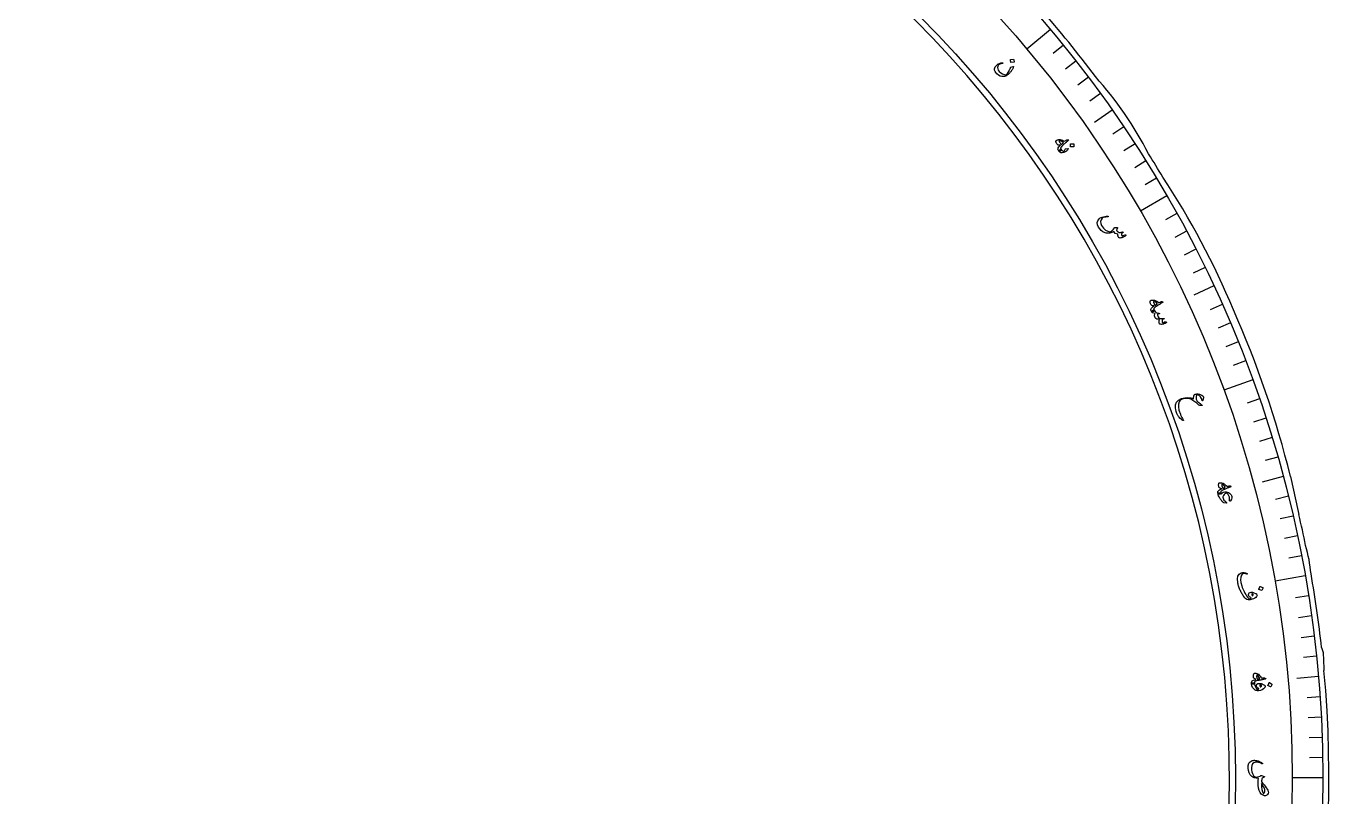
# Model space of a CAD drawing. Header units: millimetres. Extents: x -75 to 75, y -75 to 98.
# Drawn here: x -8.4 to 75, y -1.2 to 48.2 of the extents above; entities that cross this region are included whole.
import ezdxf

# ---------------------------------------------------------------- set-up
doc = ezdxf.new("R2010")
doc.units = ezdxf.units.MM
for name, color, linetype in [('CUT_INNER', 6, 'Continuous'), ('CUT_OUTER', 1, 'Continuous'), ('ENGRAVE', 7, 'Continuous'), ('ENGRAVE_FINE', 8, 'Continuous'), ('TEXT', 5, 'Continuous')]:
    doc.layers.add(name, color=color, linetype=linetype)

msp = doc.modelspace()

# ---------------------------------------------------------------- linework, layer by layer
at = {"layer": 'CUT_INNER'}
for centre, radius, start, end in [((0.0001, -0.0002), 68.6249, 92.275813, 359.648624), ((0.0006, 0.0002), 68.6244, 359.648245, 87.724729)]:
    msp.add_arc(centre, radius, start, end, dxfattribs=at)
at = {"layer": 'CUT_OUTER'}
for points in [[(72.5383, 19.3287), (73.0301, 17.0748), (73.0755, 16.8813)], [(74.5318, 8.365), (74.6286, 8.043), (74.6294, 8.04), (74.6296, 8.0369), (74.6711, 7.0132), (74.6826, 6.8932)]]:
    msp.add_lwpolyline(points, dxfattribs=at)
for centre, radius, start, end in [((0.2614, 0.2131), 74.6627, 36.80275, 41.087187), ((42.6073, 29.3011), 23.423, 27.141673, 41.89001), ((3.0977, 1.8945), 71.3689, 30.863839, 32.25808), ((21.6676, 10.3855), 51.1218, 22.553713, 33.372619), ((9.7494, 3.7478), 64.6932, 13.936284, 23.934411), ((1.6277, 0.3655), 73.3318, 11.431679, 13.01581), ((64.4164, 12.2278), 9.473, 5.112001, 16.383832), ((0.5955, 0.0843), 74.3986, 6.390391, 10.053483), ((0, 0), 75, 178.943758, 5.27344)]:
    msp.add_arc(centre, radius, start, end, dxfattribs=at)
at = {"layer": 'ENGRAVE'}
for points in [[(57.1603, 47.9632), (55.6562, 46.7011)], [(61.1231, 42.7988), (59.9742, 41.9944)], [(64.6207, 37.3087), (62.9202, 36.327)], [(67.6264, 31.5347), (66.3553, 30.942)], [(70.1175, 25.5207), (68.2724, 24.8491)], [(72.075, 19.3124), (70.7203, 18.9494)], [(73.4839, 12.9572), (71.5502, 12.6162)], [(74.3336, 6.5033), (72.9364, 6.3811)], [(74.6175, 0), (72.654, 0)]]:
    msp.add_lwpolyline(points, dxfattribs=at)
for radius in [74.6175, 72.654, 69.0075]:
    msp.add_circle((0, 0), radius, dxfattribs=at)
at = {"layer": 'ENGRAVE_FINE'}
for points in [[(57.9887, 46.9583), (57.3347, 46.4287)], [(58.7994, 45.9391), (58.1363, 45.421)], [(59.5922, 44.9059), (58.9201, 44.3995)], [(60.3668, 43.8591), (59.686, 43.3644)], [(61.8607, 41.7256), (61.1631, 41.255)], [(62.5795, 40.6396), (61.8738, 40.1813)], [(63.2792, 39.5413), (62.5656, 39.0953)], [(63.9597, 38.4309), (63.2384, 37.9974)], [(65.2619, 36.1753), (64.5259, 35.7673)], [(65.8833, 35.0308), (65.1403, 34.6357)], [(66.4847, 33.8756), (65.7349, 33.4936)], [(67.0658, 32.7102), (66.3094, 32.3413)], [(68.1665, 30.3497), (67.3977, 30.0074)], [(68.6858, 29.1554), (67.9112, 28.8266)], [(69.1841, 27.9522), (68.4039, 27.637)], [(69.6614, 26.7405), (68.8758, 26.439)], [(70.5522, 24.2931), (69.7566, 24.0191)], [(70.9655, 23.0581), (70.1651, 22.798)], [(71.3571, 21.816), (70.5523, 21.57)], [(71.7269, 20.5674), (70.918, 20.3354)], [(72.401, 18.0516), (71.5845, 17.848)], [(72.7051, 16.7853), (71.8851, 16.596)], [(72.9869, 15.5139), (72.1638, 15.3389)], [(73.2466, 14.2377), (72.4205, 14.0771)], [(73.6988, 11.6727), (72.8677, 11.5411)], [(73.8913, 10.3847), (73.058, 10.2676)], [(74.0613, 9.0936), (73.2261, 8.991)], [(74.2087, 7.7997), (73.3718, 7.7117)], [(74.4357, 5.2051), (73.5963, 5.1464)], [(74.5152, 3.9052), (73.6749, 3.8611)], [(74.572, 2.6041), (73.7311, 2.5747)], [(74.6061, 1.3023), (73.7648, 1.2876)]]:
    msp.add_lwpolyline(points, dxfattribs=at)
at = {"layer": 'TEXT'}
for points in [[(54.7883, 46.0643), (54.792, 46.064), (54.7956, 46.0621), (54.7991, 46.0588), (54.8024, 46.054), (54.8163, 46.0118), (54.8259, 45.969), (54.831, 45.9257), (54.8318, 45.8819), (54.8307, 45.8767), (54.8284, 45.8729), (54.8249, 45.8705), (54.8203, 45.8695), (54.6341, 45.8435), (54.6288, 45.8439), (54.6251, 45.8469), (54.6228, 45.8526), (54.6221, 45.861), (54.6215, 45.8683), (54.6203, 45.8795), (54.6185, 45.8947), (54.616, 45.9139), (54.6128, 45.9373), (54.6086, 45.9651), (54.6034, 45.9973), (54.5973, 46.0339), (54.597, 46.0391), (54.598, 46.0428), (54.6004, 46.0448), (54.6042, 46.0452)], [(54.7984, 45.5617), (54.7825, 45.5255), (54.765, 45.4886), (54.746, 45.4512), (54.7254, 45.4132), (54.7029, 45.3747), (54.6781, 45.3356), (54.6509, 45.296), (54.6215, 45.2559), (54.5911, 45.2172), (54.5596, 45.1807), (54.5268, 45.1462), (54.4927, 45.1138), (54.4574, 45.0833), (54.4207, 45.0548), (54.3826, 45.0282), (54.3431, 45.0035), (54.2992, 44.9804), (54.2558, 44.9624), (54.213, 44.9496), (54.1706, 44.942), (54.059, 44.9428), (53.9485, 44.9737), (53.839, 45.0347), (53.7303, 45.1258), (53.6634, 45.2015), (53.6166, 45.2778), (53.5901, 45.3549), (53.5837, 45.4328), (53.5974, 45.5071), (53.6281, 45.5766), (53.6761, 45.6412), (53.7413, 45.7009), (53.8203, 45.7525), (53.9053, 45.7915), (53.9961, 45.8178), (54.0928, 45.8314), (54.1054, 45.8312), (54.1146, 45.8284), (54.1204, 45.8232), (54.1228, 45.8154), (54.1223, 45.8059), (54.1166, 45.7985), (54.1056, 45.7931), (54.0894, 45.79), (53.9765, 45.7624), (53.8884, 45.7214), (53.825, 45.667), (53.7864, 45.5992), (53.7731, 45.5241), (53.7855, 45.4444), (53.8236, 45.3602), (53.8874, 45.2714), (53.982, 45.1788), (54.0839, 45.111), (54.1933, 45.068), (54.3102, 45.0497), (54.3135, 45.05), (54.3175, 45.0516), (54.3221, 45.0544), (54.3274, 45.0585), (54.366, 45.0944), (54.406, 45.142), (54.4474, 45.2015), (54.4903, 45.2728), (54.5108, 45.31), (54.5295, 45.345), (54.5464, 45.3779), (54.5615, 45.4086), (54.5747, 45.4372), (54.5856, 45.4636), (54.5945, 45.488), (54.6011, 45.5102), (54.605, 45.5213), (54.61, 45.5299), (54.616, 45.5359), (54.6231, 45.5395), (54.7829, 45.5901), (54.7937, 45.5913), (54.7999, 45.587), (54.8014, 45.5771), (54.7984, 45.5617)], [(58.3064, 40.9001), (58.3243, 40.8975), (58.3312, 40.8904), (58.3271, 40.8788), (58.3121, 40.8628), (58.3023, 40.8542), (58.2889, 40.842), (58.2718, 40.8264), (58.2511, 40.8072), (58.2266, 40.7845), (58.1977, 40.7582), (58.1647, 40.7283), (58.1275, 40.6949), (58.0909, 40.662), (58.0582, 40.6325), (58.0292, 40.6066), (58.0041, 40.5841), (57.9828, 40.5652), (57.9656, 40.5498), (57.9524, 40.5382), (57.9433, 40.5301), (57.8868, 40.4775), (57.847, 40.4308), (57.8238, 40.39), (57.8173, 40.3551), (57.8193, 40.3351), (57.8261, 40.3141), (57.8379, 40.292), (57.8545, 40.2688), (57.8618, 40.2534), (57.8624, 40.2381), (57.8563, 40.2228), (57.8434, 40.2076), (57.8254, 40.1929), (57.8056, 40.1801), (57.7842, 40.1694), (57.7611, 40.1606), (57.7399, 40.1553), (57.7226, 40.1535), (57.7091, 40.1554), (57.6995, 40.161), (57.6687, 40.2061), (57.65, 40.2504), (57.6432, 40.2939), (57.6486, 40.3366), (57.6678, 40.383), (57.7007, 40.4331), (57.7472, 40.4871), (57.8074, 40.545), (57.7493, 40.5403), (57.6997, 40.5423), (57.6586, 40.5508), (57.626, 40.5659), (57.6063, 40.5828), (57.5871, 40.6056), (57.5687, 40.6343), (57.5508, 40.6689), (57.5348, 40.7074), (57.5239, 40.7415), (57.518, 40.7711), (57.5172, 40.7963), (57.5213, 40.8201), (57.5295, 40.8397), (57.5416, 40.855), (57.5576, 40.8661), (57.5803, 40.8763), (57.6071, 40.8852), (57.638, 40.8928), (57.6731, 40.8992), (57.7092, 40.9042), (57.7388, 40.9072), (57.7618, 40.908), (57.7782, 40.9068), (57.8543, 40.8892), (57.9308, 40.8653), (58.0078, 40.8353), (58.0852, 40.799), (58.1166, 40.8244), (58.1439, 40.846), (58.1671, 40.8638), (58.1863, 40.8777), (58.2033, 40.8882), (58.2199, 40.8955), (58.2362, 40.8997), (58.2522, 40.9008)], [(58.1346, 40.3104), (58.275, 40.3361), (58.2917, 40.3371), (58.3012, 40.3324), (58.3034, 40.3221), (58.2983, 40.3062), (58.2764, 40.268), (58.2508, 40.2324), (58.2213, 40.1993), (58.188, 40.1687), (58.1507, 40.1405), (58.109, 40.1148), (58.0629, 40.0914), (58.0125, 40.0704), (57.9188, 40.0478), (57.8355, 40.0553), (57.7624, 40.0931), (57.6995, 40.161), (57.699, 40.1735), (57.7092, 40.1938), (57.7303, 40.222), (57.7622, 40.2581), (57.7809, 40.2751), (57.7982, 40.2863), (57.814, 40.2918), (57.8285, 40.2915), (57.836, 40.2885), (57.8428, 40.2837), (57.849, 40.2771), (57.8545, 40.2688), (57.889, 40.2223), (57.9274, 40.1877), (57.9697, 40.165), (58.0158, 40.1541), (58.0187, 40.1542), (58.0217, 40.1557), (58.0248, 40.1584), (58.0279, 40.1625), (58.0475, 40.1861), (58.0654, 40.2133), (58.0814, 40.244), (58.0957, 40.2783), (58.1016, 40.2904), (58.1101, 40.2998), (58.1211, 40.3064), (58.1346, 40.3104)], [(57.989, 40.7134), (57.9238, 40.7607), (57.8604, 40.7951), (57.7986, 40.8164), (57.7386, 40.8248), (57.7321, 40.8235), (57.7277, 40.8202), (57.7254, 40.8149), (57.7251, 40.8075), (57.7301, 40.7842), (57.738, 40.7607), (57.7487, 40.737), (57.7623, 40.7131), (57.7787, 40.6889), (57.798, 40.6645), (57.8202, 40.6399), (57.8453, 40.6151), (57.8498, 40.6117), (57.8555, 40.6088), (57.8624, 40.6064), (57.8706, 40.6046), (57.8839, 40.6155), (57.8977, 40.6272), (57.9119, 40.6396), (57.9264, 40.6528), (57.9415, 40.6668), (57.9569, 40.6816), (57.9727, 40.6971), (57.989, 40.7134)], [(58.6402, 40.6378), (58.6439, 40.6371), (58.6473, 40.6349), (58.6504, 40.6313), (58.6533, 40.6262), (58.6631, 40.583), (58.6686, 40.5396), (58.6696, 40.4962), (58.6662, 40.4526), (58.6646, 40.4475), (58.662, 40.4439), (58.6583, 40.4418), (58.6536, 40.4413), (58.466, 40.4324), (58.4608, 40.4333), (58.4574, 40.4366), (58.4557, 40.4425), (58.4558, 40.4509), (58.4558, 40.4582), (58.4557, 40.4695), (58.4553, 40.4848), (58.4547, 40.5041), (58.4537, 40.5276), (58.4521, 40.5556), (58.45, 40.588), (58.4474, 40.6249), (58.4476, 40.6302), (58.449, 40.6337), (58.4515, 40.6355), (58.4553, 40.6356)], [(61.9556, 34.8035), (61.9654, 34.8048), (61.9734, 34.8038), (61.9797, 34.8007), (61.9842, 34.7954), (61.9876, 34.7871), (61.9885, 34.7791), (61.987, 34.7711), (61.983, 34.7632), (61.966, 34.74), (61.9418, 34.7166), (61.9105, 34.6931), (61.8719, 34.6696), (61.8054, 34.6376), (61.7376, 34.6154), (61.6685, 34.603), (61.5982, 34.6003), (61.5796, 34.6025), (61.5636, 34.6073), (61.5499, 34.6147), (61.5388, 34.6246), (61.5108, 34.6676), (61.4916, 34.7201), (61.4811, 34.782), (61.4794, 34.8535), (61.3899, 34.8637), (61.3169, 34.8943), (61.2602, 34.9453), (61.2199, 35.0167), (61.1801, 34.997), (61.1413, 34.9793), (61.1034, 34.9633), (61.0663, 34.9493), (61.0299, 34.937), (60.994, 34.9262), (60.9585, 34.9171), (60.9235, 34.9096), (60.8575, 34.9008), (60.7912, 34.9021), (60.7246, 34.9132), (60.6577, 34.9344), (60.5269, 34.9984), (60.4134, 35.0802), (60.3172, 35.1799), (60.2381, 35.2976), (60.1762, 35.4461), (60.1614, 35.5838), (60.1939, 35.7108), (60.2737, 35.8273), (60.3093, 35.8578), (60.3555, 35.8868), (60.4124, 35.9142), (60.4799, 35.9401), (60.5572, 35.9631), (60.6413, 35.9806), (60.7323, 35.9928), (60.8301, 35.9994), (60.8366, 35.9992), (60.8422, 35.9974), (60.8469, 35.9942), (60.8505, 35.9896), (60.8531, 35.9842), (60.8543, 35.979), (60.8543, 35.9739), (60.8529, 35.969), (60.8495, 35.9643), (60.845, 35.9607), (60.8396, 35.9584), (60.8331, 35.9573), (60.7042, 35.9462), (60.6034, 35.9284), (60.5305, 35.904), (60.4856, 35.8731), (60.4092, 35.7667), (60.3763, 35.651), (60.3867, 35.5262), (60.4404, 35.392), (60.5522, 35.226), (60.6813, 35.1052), (60.8281, 35.0298), (60.9927, 34.9997), (61.0655, 35.0419), (61.1358, 35.0981), (61.2034, 35.1682), (61.2685, 35.2523), (61.2746, 35.2617), (61.2809, 35.2685), (61.2876, 35.2728), (61.2945, 35.2745), (61.3204, 35.2764), (61.3448, 35.278), (61.3677, 35.2794), (61.389, 35.2804), (61.4087, 35.2811), (61.4263, 35.2813), (61.4421, 35.2809), (61.4558, 35.28), (61.4622, 35.2787), (61.4662, 35.2756), (61.4678, 35.271), (61.467, 35.2646), (61.4658, 35.2609), (61.4638, 35.2555), (61.4609, 35.2484), (61.4572, 35.2396), (61.4525, 35.2293), (61.4467, 35.2178), (61.4398, 35.2051), (61.4318, 35.1911), (61.4168, 35.1635), (61.4069, 35.1418), (61.402, 35.126), (61.4022, 35.1161), (61.4253, 35.0665), (61.4604, 35.0237), (61.5076, 34.9877), (61.5668, 34.9586), (61.5981, 34.9535), (61.6428, 34.9564), (61.7012, 34.9673), (61.7731, 34.9861), (61.7799, 34.9878), (61.7867, 34.9877), (61.7932, 34.9857), (61.7997, 34.9817), (61.8048, 34.9775), (61.8084, 34.9728), (61.8105, 34.9674), (61.8111, 34.9616), (61.8036, 34.9481), (61.7837, 34.9334), (61.7512, 34.9173), (61.7062, 34.8998), (61.7045, 34.8501), (61.712, 34.8023), (61.7285, 34.7563), (61.7543, 34.7121), (61.7673, 34.7202), (61.7772, 34.728), (61.784, 34.7356), (61.7875, 34.7429), (61.7904, 34.7505), (61.7944, 34.7564), (61.7993, 34.7604), (61.8053, 34.7625)], [(64.3527, 30.5153), (64.3699, 30.5097), (64.3755, 30.5016), (64.3695, 30.4909), (64.352, 30.4776), (64.3409, 30.4707), (64.3257, 30.461), (64.3062, 30.4484), (64.2826, 30.433), (64.2546, 30.4148), (64.2217, 30.3937), (64.1842, 30.3698), (64.1418, 30.3431), (64.1003, 30.3168), (64.063, 30.2933), (64.0301, 30.2726), (64.0015, 30.2546), (63.9774, 30.2395), (63.9579, 30.2273), (63.9429, 30.218), (63.9326, 30.2116), (63.868, 30.1692), (63.8209, 30.1299), (63.7912, 30.0936), (63.779, 30.0603), (63.7775, 30.0403), (63.7807, 30.0184), (63.7886, 29.9946), (63.8011, 29.969), (63.8057, 29.9526), (63.8038, 29.9374), (63.7951, 29.9233), (63.7798, 29.9105), (63.7596, 29.899), (63.738, 29.8898), (63.7151, 29.8828), (63.6908, 29.878), (63.6691, 29.8763), (63.6517, 29.8775), (63.6387, 29.8817), (63.6302, 29.8888), (63.6074, 29.9384), (63.5964, 29.9852), (63.5971, 30.0293), (63.6095, 30.0705), (63.6363, 30.1129), (63.6771, 30.1568), (63.7321, 30.2022), (63.8011, 30.2491), (63.743, 30.2543), (63.6945, 30.2646), (63.6554, 30.2799), (63.6258, 30.3002), (63.6092, 30.3203), (63.5942, 30.346), (63.5808, 30.3774), (63.569, 30.4145), (63.5597, 30.4551), (63.5547, 30.4905), (63.5538, 30.5207), (63.5572, 30.5457), (63.5654, 30.5685), (63.5767, 30.5864), (63.5912, 30.5995), (63.6089, 30.6077), (63.633, 30.6139), (63.6609, 30.6182), (63.6926, 30.6205), (63.7282, 30.6209), (63.7647, 30.6198), (63.7943, 30.6177), (63.8172, 30.6147), (63.8332, 30.6107), (63.9052, 30.5805), (63.9766, 30.5442), (64.0475, 30.5016), (64.1177, 30.4528), (64.1529, 30.4726), (64.1834, 30.4893), (64.2093, 30.5029), (64.2306, 30.5134), (64.2491, 30.5209), (64.2667, 30.5254), (64.2835, 30.5267), (64.2993, 30.5251)], [(64.0084, 30.3846), (63.9521, 30.4423), (63.8954, 30.4868), (63.8381, 30.5182), (63.7803, 30.5365), (63.7737, 30.5364), (63.7688, 30.5339), (63.7656, 30.529), (63.7641, 30.5218), (63.7651, 30.498), (63.7689, 30.4735), (63.7755, 30.4483), (63.7849, 30.4224), (63.797, 30.3959), (63.812, 30.3686), (63.8297, 30.3406), (63.8502, 30.3119), (63.8541, 30.3078), (63.8592, 30.304), (63.8657, 30.3005), (63.8734, 30.2973), (63.8884, 30.3058), (63.9039, 30.315), (63.92, 30.3249), (63.9366, 30.3354), (63.9537, 30.3467), (63.9714, 30.3586), (63.9897, 30.3713), (64.0084, 30.3846)], [(64.5984, 29.2163), (64.6032, 29.2134), (64.6044, 29.2081), (64.6022, 29.2003), (64.5965, 29.1901), (64.585, 29.1766), (64.5665, 29.1621), (64.5411, 29.1464), (64.5087, 29.1296), (64.4712, 29.112), (64.4335, 29.0974), (64.3955, 29.0859), (64.3574, 29.0774), (64.2799, 29.068), (64.2205, 29.0695), (64.1791, 29.082), (64.1558, 29.1056), (64.1293, 29.1744), (64.1186, 29.2443), (64.1237, 29.3155), (64.1446, 29.3879), (64.0579, 29.3913), (63.9835, 29.4083), (63.9216, 29.4391), (63.8721, 29.4835), (63.84, 29.5392), (63.8275, 29.6049), (63.8346, 29.6806), (63.8612, 29.7663), (63.7761, 29.7859), (63.7092, 29.8129), (63.6606, 29.8471), (63.6302, 29.8888), (63.6311, 29.9004), (63.6426, 29.9165), (63.6649, 29.937), (63.6977, 29.962), (63.7325, 29.9818), (63.7613, 29.9896), (63.7841, 29.9853), (63.8011, 29.969), (63.8619, 29.8909), (63.9362, 29.8324), (64.0243, 29.7934), (64.126, 29.774), (64.1315, 29.7729), (64.136, 29.7711), (64.1394, 29.7685), (64.1417, 29.7651), (64.1433, 29.7603), (64.1437, 29.7556), (64.143, 29.7509), (64.1411, 29.7463), (64.1317, 29.7398), (64.1124, 29.7359), (64.0832, 29.7346), (64.0442, 29.736), (64.0295, 29.7036), (64.0267, 29.6627), (64.0357, 29.613), (64.0564, 29.5547), (64.1032, 29.4917), (64.179, 29.4526), (64.2839, 29.4374), (64.4179, 29.4461), (64.4247, 29.4466), (64.4301, 29.4459), (64.434, 29.4439), (64.4365, 29.4407), (64.4385, 29.4351), (64.4392, 29.4298), (64.4386, 29.4248), (64.4367, 29.42), (64.4331, 29.4154), (64.4289, 29.4118), (64.4244, 29.4092), (64.4194, 29.4075), (64.3305, 29.39), (64.3209, 29.3586), (64.3158, 29.3239), (64.315, 29.2856), (64.3187, 29.244), (64.3264, 29.2053), (64.3366, 29.1779), (64.3496, 29.1617), (64.3652, 29.1568), (64.3836, 29.1613), (64.4069, 29.174), (64.4351, 29.195), (64.4682, 29.2243), (64.48, 29.2272), (64.5056, 29.2268), (64.5451, 29.2232), (64.5984, 29.2163)], [(66.927, 24.4787), (66.9468, 24.4506), (66.9587, 24.4165), (66.9627, 24.3765), (66.9587, 24.3305), (66.9541, 24.3061), (66.9488, 24.2833), (66.9428, 24.2621), (66.936, 24.2424), (66.9287, 24.2244), (66.9209, 24.208), (66.9126, 24.1933), (66.9039, 24.1803), (66.8944, 24.1703), (66.8864, 24.17), (66.8798, 24.1796), (66.8748, 24.199), (66.8396, 24.3205), (66.7739, 24.421), (66.6778, 24.5005), (66.5513, 24.5587), (66.5443, 24.5591), (66.5381, 24.5566), (66.5326, 24.5514), (66.5279, 24.5433), (66.5005, 24.4514), (66.4934, 24.3604), (66.5066, 24.2701), (66.5401, 24.1806), (66.5491, 24.1656), (66.5644, 24.1475), (66.5857, 24.1263), (66.6132, 24.1021), (66.6666, 24.0591), (66.7138, 24.021), (66.7547, 23.9879), (66.7893, 23.9598), (66.8176, 23.9367), (66.8397, 23.9186), (66.8555, 23.9055), (66.8651, 23.8974), (66.8748, 23.8846), (66.8736, 23.8753), (66.8612, 23.8696), (66.8379, 23.8676), (66.7742, 23.869), (66.7258, 23.8728), (66.6927, 23.8789), (66.6748, 23.8875), (66.6409, 23.9213), (66.6031, 23.9563), (66.5612, 23.9925), (66.5155, 24.0299), (66.4658, 24.0684), (66.4121, 24.1082), (66.3545, 24.149), (66.2929, 24.1911), (66.1499, 24.2679), (65.9995, 24.3106), (65.8417, 24.319), (65.6765, 24.2935), (65.5924, 24.264), (65.5195, 24.2221), (65.4579, 24.1679), (65.4076, 24.1014), (65.358, 23.9635), (65.3543, 23.7865), (65.3961, 23.57), (65.4832, 23.3137), (65.4997, 23.2752), (65.5182, 23.234), (65.5388, 23.19), (65.5614, 23.1434), (65.5861, 23.0942), (65.613, 23.0426), (65.6421, 22.9887), (65.6733, 22.9323), (65.678, 22.9223), (65.6801, 22.9144), (65.6795, 22.9086), (65.6762, 22.9049), (65.6528, 22.9075), (65.6089, 22.9354), (65.5444, 22.9886), (65.4593, 23.067), (65.4106, 23.1156), (65.3716, 23.1593), (65.3424, 23.1984), (65.3228, 23.2326), (65.2639, 23.365), (65.2181, 23.4879), (65.1855, 23.6013), (65.1661, 23.7054), (65.1688, 23.9162), (65.2332, 24.0877), (65.3598, 24.2199), (65.5487, 24.3125), (65.763, 24.3668), (65.9638, 24.383), (66.1509, 24.361), (66.3243, 24.3007), (66.33, 24.3834), (66.3409, 24.4531), (66.3572, 24.5097), (66.3789, 24.5533), (66.3891, 24.5667), (66.4016, 24.5779), (66.4163, 24.5869), (66.4333, 24.5936), (66.4818, 24.6038), (66.5292, 24.6094), (66.5755, 24.6104), (66.6207, 24.6068), (66.7159, 24.5881), (66.7987, 24.5605), (66.8691, 24.5241), (66.927, 24.4787)], [(68.7236, 18.6956), (68.7395, 18.687), (68.7436, 18.678), (68.7358, 18.6685), (68.7163, 18.6585), (68.7041, 18.6537), (68.6874, 18.6469), (68.666, 18.6379), (68.6401, 18.6269), (68.6093, 18.6139), (68.5732, 18.599), (68.532, 18.5821), (68.4857, 18.5632), (68.4401, 18.5447), (68.3993, 18.5281), (68.3633, 18.5135), (68.332, 18.5009), (68.3056, 18.4903), (68.2842, 18.4817), (68.2678, 18.4751), (68.2565, 18.4707), (68.1855, 18.4403), (68.1322, 18.4099), (68.0966, 18.3794), (68.0786, 18.3488), (68.0737, 18.3294), (68.073, 18.3072), (68.0765, 18.2825), (68.0843, 18.255), (68.086, 18.238), (68.0814, 18.2234), (68.0704, 18.2111), (68.0531, 18.2012), (68.0312, 18.1935), (68.0083, 18.1882), (67.9845, 18.1853), (67.9598, 18.1849), (67.938, 18.1871), (67.9211, 18.1913), (67.9091, 18.1977), (67.902, 18.2062), (67.8883, 18.259), (67.8857, 18.3071), (67.8941, 18.3503), (67.9136, 18.3887), (67.9474, 18.4257), (67.9954, 18.4617), (68.0575, 18.4967), (68.1337, 18.5308), (68.0775, 18.5461), (68.0315, 18.5648), (67.9957, 18.5867), (67.9702, 18.612), (67.9573, 18.6346), (67.9471, 18.6626), (67.9394, 18.6958), (67.9344, 18.7344), (67.9324, 18.776), (67.9337, 18.8118), (67.9382, 18.8417), (67.9459, 18.8657), (67.9579, 18.8866), (67.9722, 18.9023), (67.9888, 18.9126), (68.0077, 18.9176), (68.0325, 18.9195), (68.0607, 18.9187), (68.0924, 18.9154), (68.1275, 18.9095), (68.1632, 18.902), (68.192, 18.8948), (68.2139, 18.8878), (68.229, 18.881), (68.2946, 18.8387), (68.3585, 18.7903), (68.4207, 18.7359), (68.4812, 18.6755), (68.5193, 18.6887), (68.5523, 18.6998), (68.5802, 18.7086), (68.603, 18.7153), (68.6226, 18.7194), (68.6407, 18.7206), (68.6574, 18.719), (68.6728, 18.7146)], [(68.3617, 18.6276), (68.3164, 18.6943), (68.2684, 18.7481), (68.2175, 18.7891), (68.1639, 18.8173), (68.1574, 18.8184), (68.1521, 18.8168), (68.1481, 18.8125), (68.1454, 18.8057), (68.1421, 18.7821), (68.1416, 18.7573), (68.1436, 18.7313), (68.1483, 18.7042), (68.1555, 18.6759), (68.1655, 18.6464), (68.178, 18.6157), (68.1931, 18.5839), (68.1962, 18.5791), (68.2006, 18.5745), (68.2063, 18.5699), (68.2134, 18.5655), (68.2296, 18.5712), (68.2465, 18.5775), (68.2641, 18.5844), (68.2823, 18.5918), (68.3011, 18.5999), (68.3207, 18.6086), (68.3408, 18.6178), (68.3617, 18.6276)], [(68.4117, 17.6115), (68.2757, 17.6348), (68.2619, 17.6387), (68.2504, 17.6429), (68.2412, 17.6474), (68.2344, 17.6522), (68.2046, 17.6781), (68.1756, 17.7066), (68.1474, 17.7378), (68.12, 17.7715), (68.0931, 17.8077), (68.0666, 17.8461), (68.0404, 17.8867), (68.0146, 17.9295), (67.9703, 18.0106), (67.9368, 18.0838), (67.914, 18.1489), (67.902, 18.2062), (67.9061, 18.2303), (67.9217, 18.2498), (67.949, 18.2646), (67.9878, 18.2746), (68.0242, 18.2788), (68.052, 18.2783), (68.0713, 18.2731), (68.0821, 18.2631), (68.0827, 18.2611), (68.0832, 18.2591), (68.0838, 18.2571), (68.0843, 18.255), (68.0868, 18.2396), (68.0903, 18.2247), (68.0946, 18.2103), (68.1, 18.1964), (68.1298, 18.2307), (68.1648, 18.2604), (68.2052, 18.2856), (68.2508, 18.3062), (68.336, 18.3303), (68.4161, 18.3358), (68.4911, 18.3229), (68.561, 18.2913), (68.6307, 18.2451), (68.6875, 18.1969), (68.7317, 18.1465), (68.763, 18.0941), (68.7789, 18.0328), (68.7744, 17.9575), (68.7493, 17.8682), (68.7036, 17.7649), (68.6955, 17.7525), (68.6854, 17.745), (68.6732, 17.7424), (68.659, 17.7447), (68.647, 17.7501), (68.6391, 17.7586), (68.6354, 17.7699), (68.6357, 17.7843), (68.6385, 17.8873), (68.6233, 17.986), (68.5901, 18.0803), (68.539, 18.17), (68.5127, 18.204), (68.4871, 18.2286), (68.462, 18.2438), (68.4375, 18.2496), (68.4096, 18.2452), (68.377, 18.2281), (68.3396, 18.1983), (68.2975, 18.1559), (68.2565, 18.107), (68.2276, 18.0636), (68.2108, 18.0256), (68.2061, 17.993), (68.2166, 17.9274), (68.2407, 17.8652), (68.2786, 17.8063), (68.3303, 17.7506), (68.3861, 17.7023), (68.4133, 17.6768), (68.4307, 17.6554), (68.4385, 17.6379), (68.4366, 17.6244), (68.4316, 17.6178), (68.4258, 17.6135), (68.4192, 17.6114), (68.4117, 17.6115)], [(70.3825, 11.7557), (70.3925, 11.7145), (70.3834, 11.6705), (70.3554, 11.6236), (70.3085, 11.5739), (70.2446, 11.5261), (70.1658, 11.4847), (70.0722, 11.4498), (69.9637, 11.4213), (69.9239, 11.4136), (69.8863, 11.4102), (69.8509, 11.4112), (69.8178, 11.4166), (69.749, 11.4433), (69.68, 11.4885), (69.6109, 11.5522), (69.5415, 11.6343), (69.5078, 11.6814), (69.4751, 11.7305), (69.4435, 11.7814), (69.4131, 11.8342), (69.3837, 11.889), (69.3554, 11.9459), (69.3281, 12.0049), (69.3018, 12.0661), (69.277, 12.1278), (69.2541, 12.1883), (69.233, 12.2477), (69.2138, 12.3059), (69.1966, 12.3632), (69.1815, 12.4196), (69.1685, 12.4752), (69.1576, 12.53), (69.1344, 12.7626), (69.1633, 12.9422), (69.2447, 13.0689), (69.379, 13.1429), (69.412, 13.1506), (69.4502, 13.1559), (69.4937, 13.1586), (69.5425, 13.1589), (69.5969, 13.1547), (69.6508, 13.1446), (69.7042, 13.1289), (69.7571, 13.1074), (69.7634, 13.1039), (69.7682, 13.0993), (69.7717, 13.0936), (69.7738, 13.0869), (69.7741, 13.0801), (69.7724, 13.0743), (69.7686, 13.0695), (69.7628, 13.0656), (69.7561, 13.063), (69.7496, 13.062), (69.7433, 13.0627), (69.7373, 13.0651), (69.6173, 13.1003), (69.5203, 13.1013), (69.4462, 13.0681), (69.3951, 13.001), (69.3537, 12.8664), (69.3442, 12.7057), (69.3662, 12.5188), (69.4195, 12.3053), (69.45, 12.2129), (69.4849, 12.1211), (69.5245, 12.0299), (69.5686, 11.9393), (69.6172, 11.8494), (69.6703, 11.7603), (69.728, 11.6719), (69.7901, 11.5844), (69.8276, 11.5384), (69.8654, 11.5053), (69.9034, 11.4849), (69.9417, 11.4773), (69.9654, 11.4887), (69.9863, 11.5038), (70.0044, 11.5228), (70.0198, 11.5456), (70.0203, 11.5481), (70.0184, 11.5507), (70.0141, 11.5535), (70.0074, 11.5564), (69.9546, 11.5783), (69.9131, 11.6058), (69.8829, 11.6389), (69.8639, 11.6776), (69.8504, 11.7518), (69.8625, 11.8127), (69.9001, 11.8604), (69.9634, 11.8949), (70.0228, 11.9046), (70.0987, 11.897), (70.1911, 11.8721), (70.2999, 11.8298), (70.3275, 11.8153), (70.3505, 11.7981), (70.3688, 11.7782), (70.3825, 11.7557)], [(70.0946, 11.6841), (70.1052, 11.6779), (70.1149, 11.6773), (70.1237, 11.6821), (70.1315, 11.6923), (70.1481, 11.7315), (70.1483, 11.7636), (70.1321, 11.7887), (70.0996, 11.8068), (70.0903, 11.8083), (70.0824, 11.8076), (70.076, 11.8048), (70.071, 11.7998), (70.0575, 11.7676), (70.057, 11.7376), (70.0693, 11.7098), (70.0946, 11.6841)], [(70.7622, 12.2014), (70.7652, 12.1992), (70.7674, 12.1958), (70.7687, 12.1912), (70.7692, 12.1853), (70.7599, 12.1417), (70.7466, 12.0999), (70.7293, 12.0598), (70.7079, 12.0215), (70.7043, 12.0175), (70.7004, 12.0153), (70.6962, 12.015), (70.6917, 12.0165), (70.5177, 12.0882), (70.5134, 12.0912), (70.5116, 12.0958), (70.5126, 12.1018), (70.5162, 12.1095), (70.5193, 12.1161), (70.5239, 12.1264), (70.53, 12.1405), (70.5376, 12.1584), (70.5466, 12.1803), (70.557, 12.2065), (70.5687, 12.2369), (70.5818, 12.2717), (70.5842, 12.2764), (70.5869, 12.2791), (70.59, 12.2796), (70.5935, 12.2781)], [(70.935, 6.3778), (70.9492, 6.3667), (70.9517, 6.3571), (70.9424, 6.3491), (70.9214, 6.3427), (70.9086, 6.3401), (70.8909, 6.3362), (70.8683, 6.3312), (70.8408, 6.3249), (70.8082, 6.3175), (70.7701, 6.309), (70.7266, 6.2996), (70.6776, 6.2892), (70.6295, 6.2789), (70.5864, 6.2697), (70.5484, 6.2616), (70.5154, 6.2547), (70.4875, 6.2489), (70.465, 6.2442), (70.4477, 6.2406), (70.4358, 6.2382), (70.3606, 6.2207), (70.3028, 6.2001), (70.2624, 6.1763), (70.2393, 6.1493), (70.2311, 6.131), (70.2265, 6.1094), (70.2257, 6.0844), (70.2285, 6.056), (70.2272, 6.039), (70.2201, 6.0254), (70.2071, 6.0152), (70.1884, 6.0085), (70.1654, 6.0047), (70.142, 6.0035), (70.118, 6.0048), (70.0936, 6.0088), (70.0726, 6.0147), (70.0567, 6.0218), (70.046, 6.0302), (70.0404, 6.0398), (70.0362, 6.0943), (70.0421, 6.142), (70.0579, 6.1831), (70.0838, 6.2175), (70.1236, 6.248), (70.1772, 6.2751), (70.2444, 6.2987), (70.3254, 6.3188), (70.2727, 6.3438), (70.2307, 6.3702), (70.1994, 6.3981), (70.1786, 6.4274), (70.1699, 6.4519), (70.1647, 6.4813), (70.163, 6.5153), (70.1648, 6.5542), (70.1701, 6.5956), (70.1776, 6.6305), (70.1873, 6.6592), (70.1992, 6.6814), (70.2146, 6.7), (70.2314, 6.7129), (70.2496, 6.7201), (70.2691, 6.7217), (70.2938, 6.7192), (70.3215, 6.7136), (70.3521, 6.7048), (70.3856, 6.6929), (70.4194, 6.6792), (70.4465, 6.667), (70.4669, 6.6563), (70.4805, 6.647), (70.5377, 6.5938), (70.5921, 6.535), (70.6439, 6.4705), (70.6929, 6.4005), (70.7327, 6.4069), (70.7672, 6.412), (70.7962, 6.4158), (70.8198, 6.4183), (70.8397, 6.4189), (70.8578, 6.417), (70.874, 6.4125), (70.8883, 6.4055)], [(70.9156, 5.8715), (70.9147, 5.8569), (70.9098, 5.8403), (70.9008, 5.8219), (70.8877, 5.8015), (70.8073, 5.7123), (70.7139, 5.6473), (70.6075, 5.6065), (70.4881, 5.5898), (70.4251, 5.5913), (70.3684, 5.5998), (70.318, 5.6153), (70.2738, 5.6379), (70.1801, 5.7149), (70.1101, 5.8075), (70.0635, 5.9157), (70.0404, 6.0398), (70.0423, 6.0527), (70.0504, 6.0642), (70.0647, 6.0745), (70.0851, 6.0835), (70.0965, 6.0871), (70.1082, 6.0899), (70.1203, 6.0918), (70.1327, 6.0928), (70.145, 6.0932), (70.1569, 6.0931), (70.1682, 6.0926), (70.1791, 6.0916), (70.1981, 6.0876), (70.2127, 6.0804), (70.2228, 6.0698), (70.2285, 6.056), (70.2554, 5.9352), (70.2948, 5.8317), (70.3469, 5.7454), (70.4117, 5.6763), (70.4408, 5.6822), (70.4639, 5.6884), (70.4809, 5.6949), (70.4918, 5.7017), (70.501, 5.7095), (70.5069, 5.7166), (70.5094, 5.7229), (70.5085, 5.7283), (70.5069, 5.732), (70.5048, 5.7349), (70.5023, 5.7369), (70.4993, 5.7381), (70.4564, 5.7549), (70.4225, 5.7771), (70.3976, 5.8047), (70.3817, 5.8379), (70.3657, 5.9365), (70.3869, 6.0071), (70.4455, 6.0496), (70.5415, 6.064), (70.5976, 6.0604), (70.6565, 6.0486), (70.7182, 6.0285), (70.7827, 6.0001), (70.8388, 5.9692), (70.8796, 5.9374), (70.9052, 5.9048), (70.9156, 5.8715)], [(70.5668, 6.3743), (70.5339, 6.4478), (70.496, 6.5092), (70.4531, 6.5585), (70.4053, 6.5957), (70.399, 6.5978), (70.3936, 6.5972), (70.3889, 6.5937), (70.385, 6.5874), (70.3777, 6.5648), (70.3728, 6.5405), (70.3703, 6.5146), (70.3701, 6.4871), (70.3723, 6.4579), (70.3769, 6.4271), (70.3839, 6.3947), (70.3932, 6.3607), (70.3954, 6.3555), (70.3989, 6.3502), (70.4037, 6.3447), (70.4099, 6.3391), (70.4269, 6.3418), (70.4447, 6.3451), (70.4631, 6.3488), (70.4824, 6.353), (70.5024, 6.3576), (70.5231, 6.3627), (70.5446, 6.3683), (70.5668, 6.3743)], [(70.6841, 5.9221), (70.6764, 5.9424), (70.6595, 5.9575), (70.6333, 5.9673), (70.5978, 5.9718), (70.5923, 5.9712), (70.5884, 5.9705), (70.5861, 5.9696), (70.5854, 5.9686), (70.5821, 5.9471), (70.5812, 5.9256), (70.5826, 5.9039), (70.5864, 5.8822), (70.592, 5.8633), (70.5992, 5.848), (70.6079, 5.8362), (70.6182, 5.8279), (70.6499, 5.8543), (70.6714, 5.8788), (70.6828, 5.9014), (70.6841, 5.9221)], [(71.3473, 6.0203), (71.3501, 6.0179), (71.352, 6.0143), (71.3529, 6.0096), (71.3529, 6.0037), (71.3399, 5.9612), (71.323, 5.9207), (71.3022, 5.8824), (71.2776, 5.8462), (71.2737, 5.8425), (71.2696, 5.8407), (71.2654, 5.8408), (71.261, 5.8427), (71.094, 5.9288), (71.0899, 5.9322), (71.0886, 5.9368), (71.09, 5.9428), (71.0943, 5.9501), (71.098, 5.9564), (71.1035, 5.9662), (71.1107, 5.9797), (71.1198, 5.9968), (71.1307, 6.0178), (71.1433, 6.0429), (71.1576, 6.0722), (71.1737, 6.1056), (71.1765, 6.1101), (71.1795, 6.1125), (71.1826, 6.1128), (71.1859, 6.1109)], [(71.1188, -0.9138), (71.1071, -0.9873), (71.0719, -1.0493), (71.0131, -1.0998), (70.931, -1.1387), (70.8997, -1.1427), (70.8649, -1.1387), (70.8265, -1.1268), (70.7846, -1.107), (70.7443, -1.0843), (70.7108, -1.0639), (70.6841, -1.0456), (70.6641, -1.0296), (70.5899, -0.9369), (70.5327, -0.8121), (70.4924, -0.6552), (70.4687, -0.4663), (70.4639, -0.3527), (70.4667, -0.2441), (70.4772, -0.1405), (70.4954, -0.0418), (70.3416, -0.0185), (70.218, 0.0115), (70.1245, 0.0481), (70.0612, 0.0915), (69.9633, 0.205), (69.89, 0.3339), (69.8413, 0.4782), (69.8171, 0.6381), (69.8233, 0.8066), (69.8708, 0.9418), (69.9597, 1.0439), (70.0901, 1.1128), (70.1104, 1.1188), (70.1317, 1.1238), (70.1538, 1.1278), (70.1769, 1.1308), (70.2008, 1.1325), (70.2254, 1.1326), (70.2507, 1.1312), (70.2766, 1.1282), (70.3225, 1.1217), (70.3678, 1.113), (70.4125, 1.1022), (70.4566, 1.0893), (70.4999, 1.0744), (70.5423, 1.0577), (70.5838, 1.039), (70.6244, 1.0185), (70.6409, 1.0094), (70.6567, 1.0004), (70.6716, 0.9915), (70.6858, 0.9827), (70.6991, 0.9742), (70.7117, 0.966), (70.7235, 0.9582), (70.7345, 0.9509), (70.7407, 0.9456), (70.7446, 0.94), (70.7461, 0.9341), (70.7452, 0.9279), (70.7428, 0.9213), (70.7396, 0.9163), (70.7356, 0.9128), (70.7308, 0.9109), (70.7253, 0.9103), (70.7192, 0.9108), (70.7127, 0.9123), (70.7056, 0.9148), (70.6822, 0.9298), (70.6564, 0.944), (70.6283, 0.9574), (70.5978, 0.97), (70.52, 0.9961), (70.4467, 1.0118), (70.3781, 1.0171), (70.314, 1.012), (70.1928, 0.9713), (70.1053, 0.8992), (70.0513, 0.7958), (70.0308, 0.6608), (70.0381, 0.5307), (70.0637, 0.4044), (70.1077, 0.2816), (70.1701, 0.1624), (70.196, 0.1264), (70.2274, 0.0953), (70.2643, 0.0692), (70.3066, 0.048), (70.3125, 0.0455), (70.3197, 0.0443), (70.3283, 0.0445), (70.3381, 0.0459), (70.4319, 0.0644), (70.5142, 0.0884), (70.585, 0.1179), (70.6442, 0.153), (70.6551, 0.16), (70.6646, 0.1641), (70.6729, 0.1653), (70.6798, 0.1636), (70.8519, 0.0988), (70.8649, 0.0895), (70.8703, 0.0804), (70.8681, 0.0716), (70.8583, 0.0631), (70.7262, -0.0147), (70.7065, -0.0563), (70.6915, -0.1096), (70.6811, -0.1747), (70.6754, -0.2517), (70.764, -0.3434), (70.846, -0.4357), (70.9212, -0.5284), (70.9898, -0.6214), (71.0468, -0.7105), (71.0873, -0.7889), (71.1113, -0.8567), (71.1188, -0.9138)], [(70.807, -1.0128), (70.8569, -0.9489), (70.8874, -0.8819), (70.8985, -0.8117), (70.8901, -0.7384), (70.863, -0.6587), (70.8178, -0.5674), (70.7544, -0.4645), (70.6729, -0.3502), (70.6709, -0.5574), (70.6924, -0.7368), (70.7378, -0.8886), (70.807, -1.0128)]]:
    msp.add_lwpolyline(points, close=True, dxfattribs=at)

doc.saveas('drawing.dxf')
